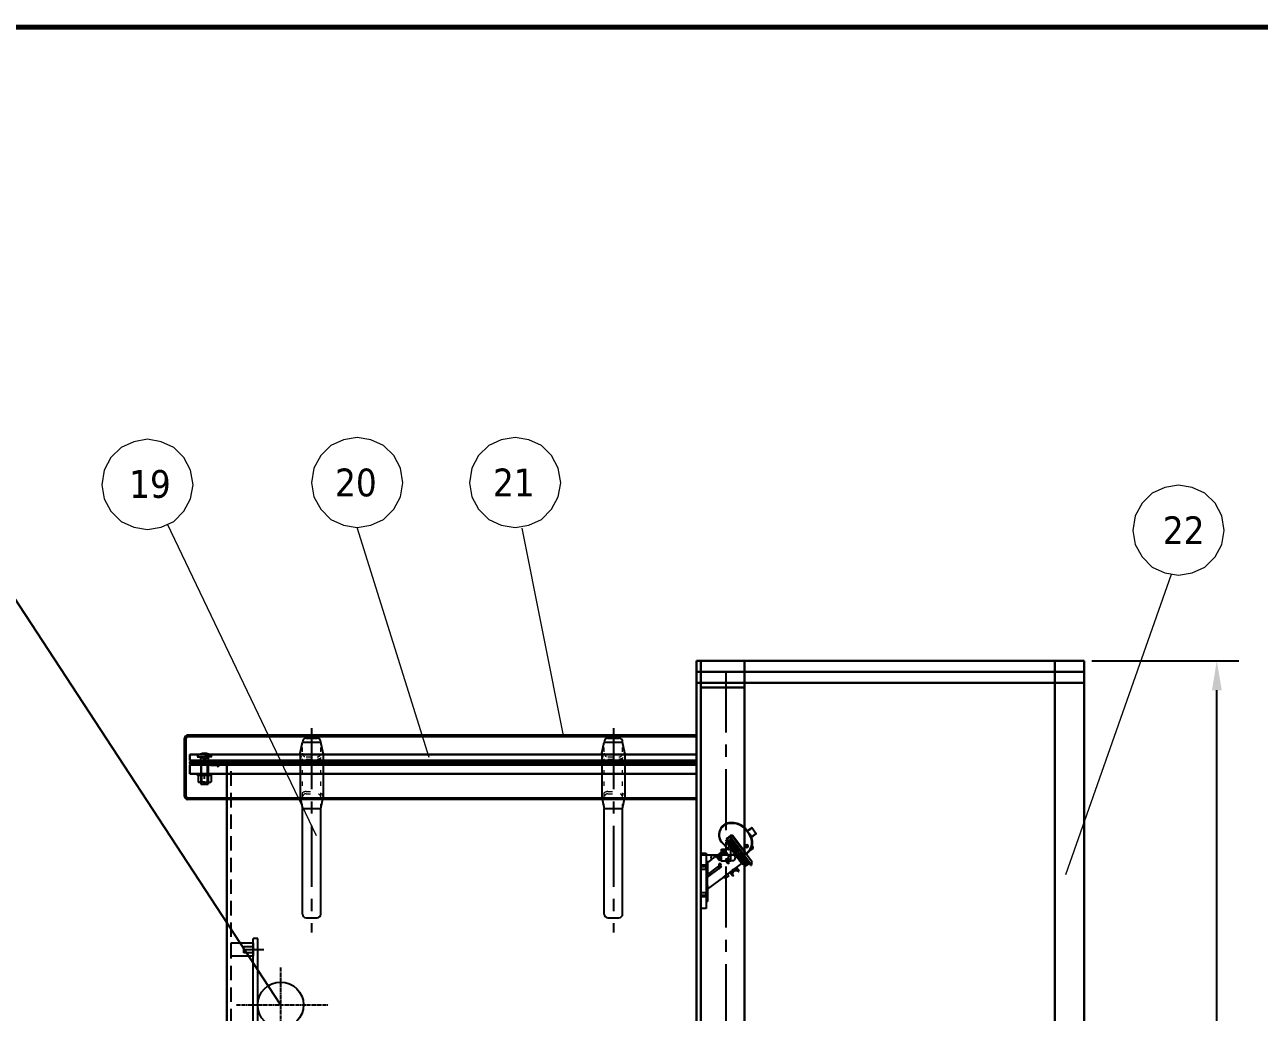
# Model space of a CAD drawing. Header units: millimetres. Extents: x 70841 to 133731, y -170061 to -164340.
# Drawn here: x 110511 to 112183, y -166032 to -164695 of the extents above; entities that cross this region are included whole.
import ezdxf

# ---------------------------------------------------------------- set-up
doc = ezdxf.new("R2010")
doc.units = ezdxf.units.MM
doc.header["$LTSCALE"] = 13
for name, pattern in [('ACAD_ISO03W100', [1.18, 0.47, -0.71]), ('CENTER', [50.8, 31.75, -6.35, 6.35, -6.35]), ('CENTER2', [1.125, 0.75, -0.125, 0.125, -0.125]), ('CENTERX2', [101.6, 63.5, -12.7, 12.7, -12.7]), ('DASHED', [0.75, 0.5, -0.25])]:
    doc.linetypes.add(name, pattern=pattern)
doc.layers.get('0').update_dxf_attribs({"color": 1, "linetype": 'CENTER'})
for name, color, linetype in [('1', 4, 'Continuous'), ('1轮廓实线层', 7, 'Continuous'), ('2细线层', 4, 'Continuous'), ('3中心线层', 1, 'CENTER'), ('4虚线层', 6, 'DASHED'), ('5剖面线层', 2, 'Continuous'), ('中心线', 1, 'CENTER2'), ('粗实线', 4, 'Continuous'), ('细实线', 2, 'Continuous')]:
    doc.layers.add(name, color=color, linetype=linetype)
doc.layers.add('标注、文本', color=3, linetype='Continuous', lineweight=25)
doc.layers.add('铁心', color=3, linetype='Continuous', lineweight=0)
doc.styles.get("Standard").update_dxf_attribs({"font": 'gbenor.shx', "bigfont": 'gbcbig.shx'})
doc.styles.add('Tahoma$001', font='tahoma.ttf', dxfattribs={"height": 2.159784})
doc.dimstyles.new('1-15', dxfattribs={"dimscale": 20, "dimtxt": 3.5, "dimasz": 2, "dimexe": 1.5, "dimexo": 0.5, "dimgap": 0.5, "dimtad": 1, "dimtoh": 1, "dimdec": 1, "dimdsep": 46, "dimtxsty": 'Standard', "dimcen": 2.5, "dimclrd": 3, "dimclre": 3, "dimclrt": 3, "dimadec": 0, "dimazin": 2, "dimtfac": 1, "dimtdec": 1, "dimtmove": 0, "dimatfit": 2, "dimfxl": 1, "dimarcsym": 0})

# ---------------------------------------------------------------- blocks, each defined once
blk = doc.blocks.new('846712')
at = {"layer": '1轮廓实线层', "color": 0, "ltscale": 0.5}
for p, q in [((12547.6, -733.9), (12572.7, -733.9)), ((12564.4, -718.9), (12558.4, -718.9)), ((12558.4, -1098.9), (12558.4, -718.9)), ((12564.4, -1098.9), (12564.4, -718.9)), ((12547.6, -1083.9), (12572.7, -1083.9)), ((12558.4, -1098.9), (12564.4, -1098.9))]:
    blk.add_line(p, q, dxfattribs=at)
at = {"layer": '中心线', "color": 1, "ltscale": 0.5}
for p, q in [((12595.4, -758.1), (12595.4, -1068.6)), ((12535.8, -808.9), (12660.2, -808.9)), ((12516.2, -908.9), (12664, -908.9)), ((12510.6, -1008.9), (12666.4, -1008.9))]:
    blk.add_line(p, q, dxfattribs=at)
at = {"layer": '标注、文本'}
for centre in [(12595.4, -808.9), (12595.4, -908.9), (12595.4, -1008.9)]:
    blk.add_circle(centre, 31, dxfattribs=at)
blk = doc.blocks.new('A$C35956794')
at = {"layer": '4虚线层', "ltscale": 5}
for points in [[(17.7, 373.9), (47.7, 373.9), (47.7, 356.1), (17.7, 356.1)], [(17.7, 373.9), (47.7, 373.9), (47.7, 356.1), (17.7, 356.1)], [(34.8, 369.3), (47.7, 369.3), (47.7, 360.7), (34.8, 360.7)], [(34.8, 369.3), (47.7, 369.3), (47.7, 360.7), (34.8, 360.7)], [(17.7, 23.9), (47.7, 23.9), (47.7, 6.1), (17.7, 6.1)], [(17.7, 23.9), (47.7, 23.9), (47.7, 6.1), (17.7, 6.1)], [(34.8, 19.3), (47.7, 19.3), (47.7, 10.7), (34.8, 10.7)], [(34.8, 19.3), (47.7, 19.3), (47.7, 10.7), (34.8, 10.7)]]:
    blk.add_lwpolyline(points, close=True, dxfattribs=at)
at = {"layer": '标注、文本'}
blk.add_blockref('846712', (-12510.6, 1098.9), dxfattribs=at)
blk = doc.blocks.new('*D1479')
at = {"layer": 'Defpoints', "color": 0, "transparency": 16777216}
for p in [(111946, -165556), (112125.4, -165556), (111946, -167205.9)]:
    blk.add_point(p, dxfattribs=at)
at = {"layer": '标注、文本', "color": 3, "lineweight": -2, "transparency": 16777216}
for p, q in [((111956, -165556), (112155.4, -165556)), ((112125.4, -167165.9), (112125.4, -165596)), ((111956, -167205.9), (112155.4, -167205.9))]:
    blk.add_line(p, q, dxfattribs=at)
at = {"layer": '标注、文本', "color": 3, "transparency": 16777216}
for points in [[(112118.8, -165596), (112132.1, -165596), (112125.4, -165556)], [(112118.8, -167165.9), (112132.1, -167165.9), (112125.4, -167205.9)]]:
    blk.add_solid(points, dxfattribs=at)
at = {"layer": '标注、文本', "color": 3, "transparency": 16777216, "insert": (112080.4, -166380.9), "char_height": 70, "attachment_point": 5, "rotation": 90}
blk.add_mtext('1650', dxfattribs=at)

msp = doc.modelspace()

# ---------------------------------------------------------------- hatches: boundary and pattern name
at = {"layer": '5剖面线层'}
msp.add_hatch(color=256, dxfattribs=at).paths.add_polyline_path([(110772.117, -165699.054, 1), (110772.117, -165691.054), (110764.346, -165691.054, 1), (110764.346, -165699.054)])

# ---------------------------------------------------------------- linework, layer by layer
at = {"color": 0, "lineweight": 25}
msp.add_line((111501.462, -165790.325), (111495.43, -165794.796), dxfattribs=at)
at = {"layer": '1', "color": 1, "linetype": 'CENTERX2', "lineweight": -3, "ltscale": 0.1}
for p, q in [((111460.953, -167105.904), (111460.953, -165555.95)), ((111460.953, -167105.904), (111460.953, -165555.95)), ((110899.953, -165647.222), (110899.953, -165923.686)), ((111308.487, -165647.222), (111308.487, -165923.686)), ((111485.953, -165819.178), (111426.953, -165819.178))]:
    msp.add_line(p, q, dxfattribs=at)
at = {"layer": '1', "color": 7, "linetype": 'Continuous', "lineweight": 25}
for p, q in [((111464.921, -165775.801), (111464.8, -165775.577)), ((111484.568, -165780.942), (111484.447, -165780.717)), ((111486.489, -165782.404), (111486.276, -165782.185)), ((111492.146, -165790.886), (111487.171, -165784.288)), ((111487.559, -165783.966), (111487.438, -165783.741)), ((111489.346, -165786.272), (111487.438, -165783.741)), ((111487.559, -165783.966), (111492.534, -165790.564)), ((111487.601, -165783.73), (111489.507, -165786.261)), ((111487.814, -165783.948), (111487.601, -165783.73)), ((111487.814, -165783.948), (111492.782, -165790.546)), ((111489.507, -165786.261), (111489.346, -165786.272)), ((111490.637, -165787.759), (111490.475, -165787.771)), ((111492.42, -165790.351), (111490.475, -165787.771)), ((111490.637, -165787.759), (111492.581, -165790.34)), ((111501.494, -165789.684), (111495.898, -165782.257)), ((111453.012, -165798.971), (111453.133, -165799.196)), ((111463.767, -165811.17), (111455.643, -165802.655)), ((111456.016, -165802.332), (111463.029, -165809.682)), ((111465.711, -165807.661), (111460.971, -165798.36)), ((111462.08, -165798.338), (111467.529, -165809.028)), ((111462.292, -165798.323), (111462.118, -165798.335)), ((111467.562, -165809.026), (111462.118, -165798.335)), ((111463.464, -165800.624), (111462.292, -165798.323)), ((111462.331, -165798.32), (111462.308, -165798.297)), ((111462.331, -165798.32), (111463.492, -165800.603)), ((111467.687, -165797.442), (111463.326, -165800.728)), ((111463.326, -165800.728), (111484.541, -165828.881)), ((111465.295, -165799.252), (111466.365, -165798.446)), ((111465.295, -165799.252), (111477.418, -165815.34)), ((111466.217, -165794.222), (111466.122, -165795.365)), ((111480.114, -165813.934), (111466.122, -165795.365)), ((111466.243, -165800.51), (111467.313, -165799.704)), ((111466.365, -165798.446), (111478.488, -165814.533)), ((111480.912, -165813.332), (111466.423, -165794.105)), ((111470.234, -165794.203), (111466.783, -165793.915)), ((111470.062, -165803.352), (111468.992, -165804.159)), ((111486.098, -165815.239), (111469.317, -165792.987)), ((111469.758, -165791.922), (111488.264, -165816.463)), ((111483.549, -165811.346), (111470.657, -165794.238)), ((111492.534, -165790.564), (111492.42, -165790.351)), ((111492.782, -165790.546), (111492.581, -165790.34)), ((111494.095, -165793), (111493.984, -165792.794)), ((111426.953, -165816.671), (111433.953, -165816.671)), ((111433.953, -165816.671), (111433.953, -165832.763)), ((111440.685, -165821.089), (111443.542, -165818.936)), ((111441.18, -165825.127), (111440.685, -165821.089)), ((111441.18, -165825.127), (111445.662, -165821.75)), ((111445.662, -165821.75), (111443.542, -165818.936)), ((111462.06, -165809.382), (111445.657, -165821.743)), ((111448.038, -165820.749), (111459.219, -165812.324)), ((111448.038, -165820.749), (111448.239, -165821.016)), ((111448.239, -165821.016), (111449.357, -165820.173)), ((111448.373, -165821.193), (111448.239, -165821.016)), ((111449.491, -165820.35), (111448.373, -165821.193)), ((111448.373, -165821.193), (111452.167, -165826.228)), ((111449.341, -165820.152), (111457.727, -165813.833)), ((111449.341, -165820.152), (111449.357, -165820.173)), ((111449.357, -165820.173), (111449.491, -165820.35)), ((111449.491, -165820.35), (111453.285, -165825.386)), ((111458.16, -165814.408), (111449.774, -165820.727)), ((111451.72, -165821.646), (111459.307, -165815.929)), ((111454.084, -165824.784), (111451.72, -165821.646)), ((111451.84, -165821.806), (111459.427, -165816.089)), ((111457.764, -165813.881), (111457.727, -165813.833)), ((111457.764, -165813.881), (111459.441, -165812.618)), ((111457.897, -165814.058), (111457.764, -165813.881)), ((111459.574, -165812.795), (111457.897, -165814.058)), ((111461.671, -165819.067), (111457.897, -165814.058)), ((111459.219, -165812.324), (111459.441, -165812.618)), ((111459.441, -165812.618), (111459.574, -165812.795)), ((111459.574, -165812.795), (111463.348, -165817.803)), ((111461.671, -165819.067), (111463.348, -165817.803)), ((111463.029, -165809.682), (111465.711, -165807.661)), ((111464.642, -165812.044), (111467.837, -165809.636)), ((111467.278, -165810.057), (111473.79, -165818.699)), ((111473.79, -165818.699), (111482.517, -165830.279)), ((111477.418, -165815.34), (111478.488, -165814.533)), ((111478.019, -165816.138), (111479.09, -165815.332)), ((111478.019, -165816.138), (111490.142, -165832.226)), ((111479.09, -165815.332), (111491.213, -165831.42)), ((111494.107, -165832.502), (111480.114, -165813.934)), ((111495.578, -165832.794), (111480.912, -165813.332)), ((111496.44, -165828.454), (111483.549, -165811.346)), ((111487.912, -165817.136), (111488.811, -165816.458)), ((111490.826, -165815.586), (111490.721, -165815.479)), ((111492.053, -165814.015), (111497.495, -165809.914)), ((111495.575, -165807.365), (111497.495, -165809.914)), ((111497.692, -165808.514), (111495.911, -165806.149)), ((111497.495, -165809.914), (111497.692, -165808.514)), ((111433.953, -165832.763), (111426.953, -165832.763)), ((111426.953, -165834.68), (111433.953, -165834.68)), ((111426.953, -165837.959), (111433.953, -165837.959)), ((111433.953, -165827.349), (111435.953, -165827.349)), ((111433.953, -165834.68), (111433.953, -165832.763)), ((111433.953, -165837.959), (111433.953, -165834.68)), ((111433.953, -165837.959), (111433.953, -165870.143)), ((111441.179, -165825.118), (111435.953, -165829.056)), ((111435.953, -165827.349), (111435.953, -165848.085)), ((111450.892, -165834.076), (111435.953, -165845.334)), ((111435.953, -165849.09), (111451.849, -165837.112)), ((111451.737, -165830.415), (111450.275, -165836.748)), ((111450.275, -165836.748), (111452.711, -165837.311)), ((111454.173, -165830.977), (111451.737, -165830.415)), ((111452.167, -165826.228), (111453.285, -165825.386)), ((111452.711, -165837.311), (111454.173, -165830.977)), ((111452.948, -165836.283), (111454.982, -165834.751)), ((111453.285, -165825.386), (111454.084, -165824.784)), ((111453.696, -165833.045), (111454.982, -165834.751)), ((111461.627, -165823.796), (111459.63, -165825.3)), ((111459.63, -165825.3), (111463.542, -165830.491)), ((111465.539, -165828.987), (111461.627, -165823.796)), ((111463.542, -165830.491), (111465.539, -165828.987)), ((111469.372, -165839.225), (111471.129, -165837.901)), ((111472.199, -165839.321), (111471.129, -165837.901)), ((111471.56, -165838.473), (111475.074, -165835.825)), ((111478.956, -165840.976), (111475.074, -165835.825)), ((111475.104, -165835.865), (111482.517, -165830.279)), ((111482.517, -165830.279), (111488.181, -165833.711)), ((111484.541, -165828.881), (111488.181, -165833.711)), ((111484.541, -165828.881), (111484.541, -165828.881)), ((111486.445, -165827.319), (111487.515, -165826.513)), ((111488.181, -165833.711), (111492.542, -165830.425)), ((111489.194, -165830.968), (111490.264, -165830.161)), ((111490.142, -165832.226), (111491.213, -165831.42)), ((111494.107, -165832.502), (111495.578, -165832.794)), ((111495.578, -165832.794), (111496.44, -165828.454)), ((111433.953, -165848.085), (111435.953, -165848.085)), ((111435.953, -165860.016), (111435.953, -165848.085)), ((111435.953, -165865.368), (111457.774, -165848.924)), ((111457.753, -165848.897), (111463.024, -165844.925)), ((111459.278, -165850.921), (111457.753, -165848.897)), ((111464.549, -165846.949), (111459.278, -165850.921)), ((111464.549, -165846.949), (111463.024, -165844.925)), ((111463.045, -165844.952), (111466.319, -165842.485)), ((111466.289, -165842.445), (111469.803, -165839.797)), ((111470.171, -165847.596), (111466.289, -165842.445)), ((111469.372, -165839.225), (111470.442, -165840.645)), ((111470.171, -165847.596), (111470.696, -165847.201)), ((111478.431, -165841.372), (111478.956, -165840.976)), ((111433.953, -165870.143), (111426.953, -165870.143)), ((111435.953, -165860.016), (111433.953, -165860.016)), ((111433.953, -165873.422), (111433.953, -165870.143)), ((111435.953, -165860.016), (111435.953, -165882.051)), ((111426.953, -165873.422), (111433.953, -165873.422)), ((111426.953, -165875.339), (111433.953, -165875.339)), ((111433.953, -165875.339), (111433.953, -165873.422)), ((111433.953, -165875.339), (111433.953, -165891.431)), ((111433.953, -165882.051), (111435.953, -165882.051)), ((111433.953, -165891.431), (111426.953, -165891.431))]:
    msp.add_line(p, q, dxfattribs=at)
at = {"layer": '1', "const_width": 6.541}
msp.add_lwpolyline([(107868.588, -169855.834), (115044.588, -169855.834), (115044.588, -164698.084), (107868.588, -164698.084), (107868.588, -169855.834)], dxfattribs=at)
at = {"layer": '1', "color": 7, "linetype": 'Continuous', "lineweight": 25, "extrusion": (0, 0, -1)}
msp.add_circle((-111489.12, -165807.108), 2, dxfattribs=at)
at = {"layer": '1', "color": 7, "linetype": 'Continuous', "lineweight": 25}
for centre, radius in [((111468.676, -165822.553), 4.5), ((111489.12, -165807.108), 1.134)]:
    msp.add_circle(centre, radius, dxfattribs=at)
for centre, radius, start, end in [((111474.563, -165844.286), 5.5, 138.536959, 217), ((111470.395, -165846.801), 0.5, 307, 31.105387), ((111474.563, -165844.286), 5.5, 37, 115.463041), ((111478.13, -165840.972), 0.5, 222.894613, 307)]:
    msp.add_arc(centre, radius, start, end, dxfattribs=at)
at = {"layer": '1', "color": 7, "linetype": 'Continuous', "lineweight": 25, "extrusion": (0, 0, -1)}
msp.add_arc((-111474.563, -165844.286), 4.369, 328.894613, 137.105387, dxfattribs=at)
at = {"layer": '1', "color": 7, "linetype": 'Continuous', "lineweight": 25}
for centre, major_axis, ratio, start_param, end_param in [((111467.224, -165791.619), (-14.092, -7.577), 0.99884025, 4.3639957, 6.55141726), ((111467.103, -165791.394), (14.092, 7.577), 0.99884025, 1.22240304, 3.14155831), ((111467.236, -165791.64), (13.652, 7.341), 0.99884025, 1.22240304, 3.4098246), ((111468.543, -165801.279), (22.899, 12.313), 0.99884025, 0.41949, 1.22240304), ((111468.664, -165801.504), (-22.899, -12.313), 0.99884025, 3.56108265, 4.3639957), ((111464.993, -165776.296), (0.072, -0.495), 0.01643668, 1.52552008, 3.09631641), ((111468.675, -165801.525), (22.459, 12.077), 0.99884025, 0.41949, 1.22240304), ((111468.704, -165801.268), (18.609, 18.157), 0.99834277, 0.13937006, 0.87111424), ((111484.262, -165781.337), (-0.306, -0.396), 0.04397233, 1.55116528, 3.12196161), ((111474.792, -165793.617), (13.652, 7.341), 0.99884025, 0.15263109, 0.41949), ((111474.66, -165793.371), (14.092, 7.577), 0.99884025, 0.15263008, 0.41949), ((111484.003, -165781.496), (-0.612, -0.791), 0.05698941, 3.13358416, 3.6194001), ((111474.781, -165793.596), (-14.092, -7.577), 0.99884025, 3.29422273, 3.56108265), ((111474.824, -165793.36), (11.452, 11.174), 0.99834277, 6.1556955, 6.42255536), ((111475.037, -165793.578), (11.452, 11.174), 0.99834277, 6.1556955, 6.28321619), ((111487.159, -165784.268), (-0.399, -0.301), 0.04758767, 1.56414743, 3.13390013), ((111486.803, -165784.333), (-0.799, -0.601), 0.05708026, 3.15974565, 3.67189583), ((111481.621, -165792.39), (13.658, 10.294), 0.00476333, -0.94434426, -0.05739813), ((111481.921, -165792.79), (13.976, 10.532), 0.00475281, 5.32250321, 6.28719916), ((111456.004, -165802.31), (0.362, 0.345), 0.04642525, 3.12881744, 4.69961376), ((111471.97, -165804.152), (-10.957, -5.892), 0.99884025, 4.39833045, 5.30467732), ((111471.947, -165804.109), (10.076, 5.418), 0.99884025, 1.30989262, 2.11845673), ((111472.163, -165804.353), (-0.817, 11.681), 0.99996192, 0.17228312, 0.96124965), ((111472.337, -165804.341), (-0.817, 11.681), 0.99996192, 0.48128088, 0.96124965), ((111472.188, -165804.092), (-8.188, -7.99), 0.99834277, 4.60207295, 4.97992946), ((111472.337, -165804.341), (-0.817, 11.681), 0.99996192, 0.18877934, 0.40585328), ((111481.921, -165792.79), (13.976, 10.532), 0.00475281, 2.94649352, 3.58215091), ((111481.621, -165792.39), (-13.577, -10.231), 0.00475281, 0.02653282, 0.3733367), ((111472.188, -165804.092), (-8.188, -7.99), 0.99834277, 4.19138708, 4.29170853), ((111477.372, -165802.02), (16.294, 8.761), 0.99884025, 4.89389019, 6.43576609), ((111477.361, -165801.998), (-16.734, -8.998), 0.99884025, 1.84872208, 3.29417344), ((111492.135, -165790.865), (-0.399, -0.301), 0.04758767, 1.56385942, 3.13390013), ((111491.783, -165790.943), (-0.799, -0.602), 0.00475281, 3.1564539, 3.66808606), ((111477.609, -165801.981), (13.599, 13.269), 0.99834277, 5.27624114, 5.89227917), ((111487.518, -165800.217), (-13.976, -10.532), 0.00475281, 3.14669955, 4.12383075), ((111488.517, -165813.476), (2.642, 1.421), 0.99884025, 4.13525179, 4.35456402), ((111488.759, -165813.459), (-2.147, -2.095), 0.99834277, 0.8170366, 0.86765709), ((111477.609, -165801.981), (13.599, 13.269), 0.99834277, 4.71019481, 4.85040605)]:
    msp.add_ellipse(centre, major_axis=major_axis, ratio=ratio, start_param=start_param, end_param=end_param, dxfattribs=at)
at = {"layer": '1', "color": 7, "linetype": 'Continuous', "lineweight": 25, "extrusion": (0, 0, -1)}
for centre, major_axis, ratio, start_param, end_param in [((111488.118, -165786.079), (-1.389, 0.182), 0.00123907, 3.14770872, 3.66653727), ((111489.581, -165788.02), (-1.056, -0.261), 0.00137568, 2.61411929, 3.13368622), ((111477.246, -165801.786), (11.36, -15.259), 0.99874491, 4.70655602, 4.85916587), ((111477.408, -165801.775), (11.106, -15.444), 0.99876988, 4.69007172, 5.56738076), ((111481.402, -165805.868), (-15.466, -11.353), 0.08906247, 2.7381645, 2.76768773), ((111462.559, -165809.858), (-2.084, 2.186), 0.01267621, 3.14307477, 4.08056763), ((111466.454, -165806.922), (1.384, -2.714), 0.00104004, 5.6008814, 6.28329839)]:
    msp.add_ellipse(centre, major_axis=major_axis, ratio=ratio, start_param=start_param, end_param=end_param, dxfattribs=at)
at = {"layer": '1', "color": 7, "linetype": 'Continuous', "lineweight": 25}
for points, knots in [([(111495.894, -165782.264), (111495.885, -165782.246), (111495.843, -165782.181), (111495.733, -165782.109), (111495.596, -165782.061), (111495.477, -165782.054), (111495.388, -165782.068), (111495.327, -165782.086), (111495.285, -165782.104), (111495.265, -165782.113), (111495.259, -165782.117)], [0, 0, 0, 0, 0.06047417, 0.24688575, 0.39669031, 0.5247827, 0.63381358, 0.72827515, 0.83552295, 1, 1, 1, 1]), ([(111462.08, -165798.338), (111462.083, -165798.344), (111462.052, -165798.348), (111461.933, -165798.356), (111461.845, -165798.358), (111461.529, -165798.363), (111461.248, -165798.362), (111460.971, -165798.36)], [0, 0, 0, 0, 0.25, 0.25, 0.5, 0.5, 1, 1, 1, 1]), ([(111469.317, -165792.987), (111469.321, -165792.994), (111469.337, -165792.964), (111469.389, -165792.847), (111469.425, -165792.761), (111469.549, -165792.454), (111469.654, -165792.187), (111469.758, -165791.922)], [0, 0, 0, 0, 0.25, 0.25, 0.5, 0.5, 1, 1, 1, 1]), ([(111492.165, -165789.718), (111492.348, -165789.923), (111492.527, -165790.132), (111492.952, -165790.651), (111493.194, -165790.966), (111493.656, -165791.608), (111493.876, -165791.935), (111494.503, -165792.933), (111494.878, -165793.621), (111495.209, -165794.333)], [0, 0, 0, 0, 0.14927532, 0.14927532, 0.36195649, 0.36195649, 0.57463766, 0.57463766, 1, 1, 1, 1]), ([(111495.43, -165794.796), (111495.429, -165794.797), (111495.423, -165794.788), (111495.403, -165794.75), (111495.389, -165794.719), (111495.349, -165794.635), (111495.324, -165794.582), (111495.269, -165794.463), (111495.239, -165794.397), (111495.209, -165794.333)], [0, 0, 0, 0, 0.25, 0.25, 0.5, 0.5, 0.75, 0.75, 1, 1, 1, 1]), ([(111501.462, -165790.325), (111501.464, -165790.324), (111501.471, -165790.316), (111501.495, -165790.288), (111501.54, -165790.22), (111501.585, -165790.111), (111501.603, -165789.962), (111501.574, -165789.809), (111501.52, -165789.726), (111501.492, -165789.693)], [0, 0, 0, 0, 0.04486945, 0.21301558, 0.33962872, 0.47950858, 0.65851945, 0.85796921, 1, 1, 1, 1]), ([(111463.767, -165811.17), (111463.681, -165811.083), (111463.609, -165810.979), (111463.474, -165810.751), (111463.412, -165810.626), (111463.296, -165810.369), (111463.241, -165810.236), (111463.134, -165809.963), (111463.081, -165809.822), (111463.029, -165809.682)], [0, 0, 0, 0, 0.25, 0.25, 0.5, 0.5, 0.75, 0.75, 1, 1, 1, 1]), ([(111467.529, -165809.028), (111467.465, -165808.902), (111467.362, -165808.785), (111467.104, -165808.55), (111466.954, -165808.438), (111466.626, -165808.214), (111466.448, -165808.103), (111466.087, -165807.883), (111465.899, -165807.772), (111465.711, -165807.661)], [0, 0, 0, 0, 0.25, 0.25, 0.5, 0.5, 0.75, 0.75, 1, 1, 1, 1]), ([(111488.264, -165816.463), (111488.033, -165816.443), (111487.808, -165816.396), (111487.435, -165816.272), (111487.282, -165816.206), (111487.136, -165816.129)], [0, 0, 0, 0, 0.56446627, 0.56446627, 1, 1, 1, 1]), ([(111488.92, -165816.445), (111489.086, -165816.423), (111489.245, -165816.386), (111489.553, -165816.288), (111489.703, -165816.225), (111489.982, -165816.082), (111490.115, -165816), (111490.366, -165815.816), (111490.485, -165815.712), (111490.595, -165815.603)], [0, 0, 0, 0, 0.25, 0.25, 0.5, 0.5, 0.75, 0.75, 1, 1, 1, 1]), ([(111489.161, -165816.428), (111489.326, -165816.406), (111489.485, -165816.369), (111489.792, -165816.271), (111489.94, -165816.209), (111490.218, -165816.065), (111490.35, -165815.983), (111490.599, -165815.799), (111490.717, -165815.696), (111490.826, -165815.586)], [0, 0, 0, 0, 0.25, 0.25, 0.5, 0.5, 0.75, 0.75, 1, 1, 1, 1])]:
    msp.add_open_spline(points, degree=3, knots=knots, dxfattribs=at)
at = {"layer": '1轮廓实线层'}
for p, q in [((110744.924, -165686.055), (110754.953, -165686.055)), ((110749.773, -165692.455), (110760.133, -165686.055)), ((110760.133, -165692.455), (110749.773, -165686.055)), ((110749.773, -165692.455), (110749.773, -165686.055)), ((110764.981, -165686.055), (110754.953, -165686.055)), ((110760.133, -165692.455), (110760.133, -165686.055)), ((110749.773, -165692.455), (110760.133, -165692.455)), ((110749.953, -165695.055), (110750.953, -165692.455)), ((110749.953, -165695.055), (110754.953, -165695.055)), ((110749.953, -165695.055), (110749.953, -165723.054)), ((110760.133, -165692.455), (110750.953, -165692.455)), ((110750.953, -165692.455), (110750.953, -165692.455)), ((110759.953, -165695.055), (110754.953, -165695.055)), ((110759.953, -165695.055), (110758.953, -165692.455)), ((110759.953, -165695.055), (110759.953, -165723.054)), ((110744.953, -165711.054), (110744.953, -165709.054)), ((110754.953, -165711.054), (110744.953, -165711.054)), ((110746.408, -165711.767), (110746.408, -165719.842)), ((110747.103, -165711.054), (110754.953, -165711.054)), ((110755.203, -165711.054), (110748.606, -165711.054)), ((110755.203, -165720.554), (110748.606, -165720.554)), ((110750.805, -165711.767), (110750.805, -165723.054)), ((110754.953, -165711.054), (110764.953, -165711.054)), ((110762.803, -165711.054), (110754.953, -165711.054)), ((110755.203, -165711.054), (110761.799, -165711.054)), ((110755.203, -165720.554), (110761.799, -165720.554)), ((110759.6, -165711.767), (110759.6, -165723.054)), ((110763.998, -165711.767), (110763.998, -165719.842)), ((110764.953, -165711.054), (110764.953, -165709.054)), ((110749.953, -165723.054), (110759.953, -165723.054))]:
    msp.add_line(p, q, dxfattribs=at)
for centre, radius, start, end in [((110754.882, -165693.444), 12.4, 89.672726, 143.421423), ((110754.822, -165693.846), 12.803, 37.488414, 89.417438), ((110748.606, -165714.803), 3.749, 54.090399, 125.909601), ((110748.606, -165716.805), 3.749, 234.090399, 305.909601), ((110755.203, -165724.981), 13.927, 71.593388, 108.406612), ((110755.203, -165706.627), 13.927, 251.593388, 288.406612), ((110761.799, -165714.803), 3.749, 54.090399, 125.909601), ((110761.799, -165716.805), 3.749, 234.090399, 305.909601)]:
    msp.add_arc(centre, radius, start, end, dxfattribs=at)
at = {"layer": '2细线层'}
for p, q in [((110750.953, -165723.054), (110750.953, -165692.455)), ((110758.953, -165723.054), (110758.953, -165692.455))]:
    msp.add_line(p, q, dxfattribs=at)
at = {"layer": '3中心线层'}
msp.add_line((110754.953, -165715.751), (110754.953, -165708.959), dxfattribs=at)
at = {"layer": '4虚线层', "ltscale": 3}
msp.add_line((110790.953, -167099.904), (110790.953, -165697.054), dxfattribs=at)
at = {"layer": '4虚线层'}
for p, q in [((110749.703, -165711.054), (110749.703, -165709.054)), ((110760.203, -165711.054), (110760.203, -165709.054))]:
    msp.add_line(p, q, dxfattribs=at)
at = {"layer": '4虚线层', "ltscale": 3}
msp.add_circle((110737.953, -165694.054), 3, dxfattribs=at)
at = {"layer": '标注、文本'}
for p, q in [((110428.719, -165366.18), (110857.953, -166021.903)), ((110727.953, -165739.835), (110727.953, -165660.852)), ((110729.953, -165739.835), (110729.953, -165660.852)), ((111420.953, -165656.852), (110731.953, -165656.852)), ((111420.953, -165658.852), (110731.953, -165658.852)), ((110884.453, -165681.093), (110887.453, -165666.093)), ((110887.453, -165666.093), (110912.453, -165666.093)), ((110892.453, -165660.852), (110907.453, -165660.852)), ((110915.453, -165681.093), (110912.453, -165666.093)), ((111292.987, -165681.093), (111295.987, -165666.093)), ((111295.987, -165666.093), (111320.987, -165666.093)), ((111300.987, -165660.852), (111315.987, -165660.852)), ((111323.987, -165681.093), (111320.987, -165666.093)), ((110884.453, -165681.093), (110884.453, -165741.093)), ((110915.453, -165681.093), (110915.453, -165741.093)), ((111292.987, -165681.093), (111292.987, -165741.093)), ((111323.987, -165681.093), (111323.987, -165741.093)), ((111420.953, -165734.904), (111420.953, -167097.904)), ((111420.953, -165741.835), (110731.953, -165741.835)), ((111420.953, -165743.835), (110731.953, -165743.835)), ((110884.453, -165741.093), (110887.453, -165756.093)), ((110912.453, -165756.093), (110915.453, -165741.093)), ((111292.987, -165741.093), (111295.987, -165756.093)), ((111320.987, -165756.093), (111323.987, -165741.093)), ((110887.453, -165898.835), (110887.453, -165756.093)), ((110887.453, -165756.093), (110912.453, -165756.093)), ((110912.453, -165898.835), (110912.453, -165756.093)), ((111295.987, -165898.835), (111295.987, -165756.093)), ((111295.987, -165756.093), (111320.987, -165756.093)), ((111320.987, -165898.835), (111320.987, -165756.093)), ((111426.953, -165814.671), (111426.953, -165889.431)), ((110892.453, -165903.835), (110907.453, -165903.835)), ((111300.987, -165903.835), (111315.987, -165903.835))]:
    msp.add_line(p, q, dxfattribs=at)
at = {"layer": '标注、文本', "color": 2, "linetype": 'ACAD_ISO03W100', "lineweight": 18}
for p, q in [((110887.453, -165756.093), (110887.453, -165665.852)), ((110912.453, -165756.093), (110912.453, -165665.852)), ((111295.987, -165756.093), (111295.987, -165665.852)), ((111320.987, -165756.093), (111320.987, -165665.852)), ((110892.453, -165686.093), (110907.453, -165686.093)), ((111300.987, -165686.093), (111315.987, -165686.093)), ((110892.453, -165689.093), (110907.453, -165689.093)), ((111300.987, -165689.093), (111315.987, -165689.093)), ((110892.453, -165733.093), (110907.453, -165733.093)), ((110892.453, -165736.093), (110907.453, -165736.093)), ((111300.987, -165733.093), (111315.987, -165733.093)), ((111300.987, -165736.093), (111315.987, -165736.093))]:
    msp.add_line(p, q, dxfattribs=at)
at = {"layer": '标注、文本'}
for centre, radius, start, end in [((110731.953, -165660.852), 4, 90, 180), ((110731.953, -165660.852), 2, 90, 180), ((110892.453, -165665.852), 5, 90, 180), ((110907.453, -165665.852), 5, 0, 90), ((111300.987, -165665.852), 5, 90, 180), ((111315.987, -165665.852), 5, 0, 90), ((110731.953, -165739.835), 4, 180, 270), ((110731.953, -165739.835), 2, 180, 270), ((110892.453, -165898.835), 5, 180, 270), ((110907.453, -165898.835), 5, 270, 0), ((111300.987, -165898.835), 5, 180, 270), ((111315.987, -165898.835), 5, 270, 0)]:
    msp.add_arc(centre, radius, start, end, dxfattribs=at)
at = {"layer": '标注、文本', "color": 2, "linetype": 'ACAD_ISO03W100', "lineweight": 18}
for centre, radius, start, end in [((110892.453, -165681.093), 8, 180, 270), ((110892.453, -165681.093), 5, 180, 270), ((110907.453, -165681.093), 5, 270, 0), ((110907.453, -165681.093), 8, 270, 0), ((111300.987, -165681.093), 8, 180, 270), ((111300.987, -165681.093), 5, 180, 270), ((111315.987, -165681.093), 5, 270, 0), ((111315.987, -165681.093), 8, 270, 0), ((110892.453, -165741.093), 8, 90, 180), ((110892.453, -165741.093), 5, 90, 180), ((110907.453, -165741.093), 8, 0, 90), ((110907.453, -165741.093), 5, 0, 90), ((111300.987, -165741.093), 8, 90, 180), ((111300.987, -165741.093), 5, 90, 180), ((111315.987, -165741.093), 8, 0, 90), ((111315.987, -165741.093), 5, 0, 90)]:
    msp.add_arc(centre, radius, start, end, dxfattribs=at)
at = {"layer": '粗实线', "lineweight": 30}
for p, q in [((111420.953, -167105.904), (111420.953, -165555.95)), ((111420.953, -165555.95), (111945.953, -165555.95)), ((111420.953, -165585.95), (111420.953, -165555.95)), ((111420.953, -165570.95), (111945.953, -165570.95)), ((111426.953, -167105.904), (111426.953, -165555.95)), ((111485.953, -167105.904), (111485.953, -165555.95)), ((111905.953, -167105.904), (111905.953, -165555.95)), ((111945.953, -167105.904), (111945.953, -165555.95)), ((111485.953, -165585.95), (111420.953, -165585.95)), ((111420.953, -165585.95), (111945.953, -165585.95)), ((111426.953, -165591.95), (111485.953, -165591.95)), ((110729.953, -165683.054), (110727.953, -165683.054)), ((111420.953, -165683.054), (110734.953, -165683.054)), ((110734.953, -165683.054), (110734.953, -165691.054)), ((110729.953, -165691.054), (110727.953, -165691.054)), ((110729.953, -165697.054), (110727.953, -165697.054)), ((111420.953, -165691.054), (110734.953, -165691.054)), ((110734.953, -165694.054), (111420.953, -165694.054)), ((111420.953, -165697.054), (110734.953, -165697.054)), ((110734.953, -165697.054), (110734.953, -165709.054)), ((110784.953, -167099.904), (110784.953, -165697.054)), ((110727.953, -165709.054), (110729.953, -165709.054)), ((110734.953, -165709.054), (111420.953, -165709.054))]:
    msp.add_line(p, q, dxfattribs=at)
at = {"layer": '粗实线'}
msp.add_line((110749.953, -165723.054), (110749.953, -165723.054), dxfattribs=at)
msp.add_lwpolyline([(111454.953, -165811.178), (111466.953, -165811.178), (111466.953, -165827.178), (111454.953, -165827.178)], close=True, dxfattribs=at)
at = {"layer": '细实线'}
msp.add_arc((110772.117, -165695.054), 4, 270, 90, dxfattribs=at)
at = {"layer": '铁心'}
for points in [[(111023.421, -165315.261), (111020.108, -165295.382), (111011.072, -165278.215), (110997.218, -165264.36), (110980.05, -165256.83), (110961.677, -165253.517), (110943.004, -165256.83), (110926.137, -165264.36), (110912.283, -165278.215), (110902.946, -165295.382), (110899.934, -165315.261), (110902.946, -165333.934), (110912.283, -165350.801), (110926.137, -165364.656), (110943.004, -165372.487), (110961.677, -165375.498), (110980.05, -165372.487), (110997.218, -165364.656), (111011.072, -165350.801), (111020.108, -165333.934)], [(111237.173, -165315.261), (111233.86, -165295.382), (111224.825, -165278.215), (111210.97, -165264.36), (111193.802, -165256.83), (111175.43, -165253.517), (111156.756, -165256.83), (111139.89, -165264.36), (111126.035, -165278.215), (111116.698, -165295.382), (111113.686, -165315.261), (111116.698, -165333.934), (111126.035, -165350.801), (111139.89, -165364.656), (111156.756, -165372.487), (111175.43, -165375.498), (111193.802, -165372.487), (111210.97, -165364.656), (111224.825, -165350.801), (111233.86, -165333.934)], [(110739.465, -165317.915), (110736.151, -165298.037), (110727.116, -165280.869), (110713.261, -165267.015), (110696.093, -165259.485), (110677.721, -165256.172), (110659.047, -165259.485), (110642.181, -165267.015), (110628.326, -165280.869), (110618.989, -165298.037), (110615.978, -165317.915), (110618.989, -165336.589), (110628.326, -165353.455), (110642.181, -165367.31), (110659.047, -165375.141), (110677.721, -165378.153), (110696.093, -165375.141), (110713.261, -165367.31), (110727.116, -165353.455), (110736.151, -165336.589)], [(112135.35, -165379.792), (112132.037, -165359.913), (112123.002, -165342.745), (112109.147, -165328.891), (112091.979, -165321.361), (112073.607, -165318.048), (112054.933, -165321.361), (112038.067, -165328.891), (112024.212, -165342.745), (112014.875, -165359.913), (112011.864, -165379.792), (112014.875, -165398.465), (112024.212, -165415.332), (112038.067, -165429.186), (112054.933, -165437.017), (112073.607, -165440.029), (112091.979, -165437.017), (112109.147, -165429.186), (112123.002, -165415.332), (112132.037, -165398.465)]]:
    msp.add_lwpolyline(points, close=True, dxfattribs=at)
for points in [[(110906.394, -165793.012), (110704.677, -165371.225), (110704.677, -165371.225)], [(111058.982, -165687.103), (110961.677, -165375.498), (110961.677, -165375.498)], [(111241.605, -165659.301), (111184.953, -165376.523), (111184.953, -165376.523)], [(111921.147, -165845.398), (112064.27, -165438.523), (112064.27, -165438.523)]]:
    msp.add_lwpolyline(points, dxfattribs=at)

# ---------------------------------------------------------------- block references
at = {"layer": '标注、文本'}
msp.add_blockref('A$C35956794', (110773.204, -166311.903), dxfattribs=at)

# ---------------------------------------------------------------- texts
at = {"layer": '铁心', "style": 'Tahoma$001'}
for s, p in [('19', (110652.906, -165335.387)), ('20', (110931.705, -165333.355)), ('21', (111145.457, -165333.355)), ('22', (112052.272, -165398.021))]:
    msp.add_text(s, height=37.5893, dxfattribs=at).set_placement(p)

# ---------------------------------------------------------------- dimensions: what is measured, and where the dimension line sits
at = {"layer": '标注、文本'}
dim = msp.add_linear_dim(base=(112125.45, -165555.95), p1=(111945.953, -167205.904), p2=(111945.953, -165555.95), angle=90, dimstyle='1-15', dxfattribs=at)
dim.commit()
dim.dimension.update_dxf_attribs({"geometry": '*D1479', "text_midpoint": (112080.45, -166380.927)})

doc.saveas('drawing.dxf')
